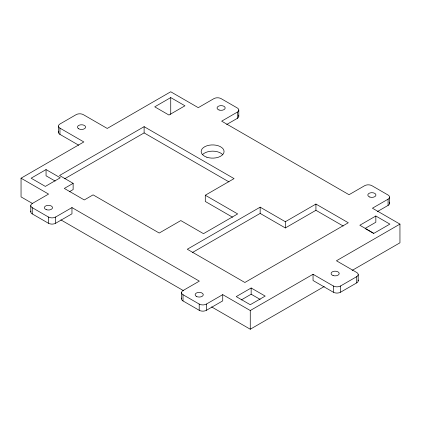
<?xml version="1.0" encoding="UTF-8"?>
<svg xmlns="http://www.w3.org/2000/svg" width="421" height="421" viewBox="0 0 421 421"><rect width="100%" height="100%" fill="white"/><g stroke="black" fill="none" stroke-linecap="round" stroke-linejoin="round"><path stroke-width="0.63" d="M32.428 203.459L21.05 196.891L21.05 178.194L83.842 141.945L59.956 128.152A5.089 2.936 0 0 1 59.956 124L76.143 114.649A5.089 2.936 0 0 1 83.342 114.649L107.229 128.442L170.737 91.773L198.265 107.665L213.921 98.63A5.089 2.936 0 0 1 221.114 98.63L237.307 107.976A5.089 2.936 0 0 1 237.307 112.133L237.307 118.364L226.687 124.495M46.057 169.574L31.128 178.194L45.336 186.403L60.271 177.778L46.057 169.574L46.057 175.804L55.156 181.056M170.737 97.588L154.728 106.834L168.942 115.038L184.951 105.797L170.737 97.588L170.737 114.354M232.555 217.21L205.285 201.464L205.285 195.228L234.071 178.609L144.114 126.674L59.55 175.494L73.133 183.335L73.133 189.566L69.276 191.797M64.66 178.778L144.114 132.904L228.945 181.883M73.133 183.335L64.318 188.424L84.279 199.949L93.094 194.86L159.222 233.039L180.814 220.578L203.485 233.666L237.665 213.926L205.285 195.228M21.05 178.194L48.578 194.086L32.249 203.517A5.089 2.936 0 0 0 32.249 207.669L48.436 217.02A5.089 2.936 0 0 0 55.635 217.02L71.965 207.59L199.344 281.133L183.014 290.564A5.089 2.936 0 0 0 183.014 294.716L183.014 300.947L199.207 310.298A5.089 2.936 0 0 0 206.406 310.298L222.735 300.868L222.735 294.637L206.406 304.067A5.089 2.936 0 0 1 199.207 304.067L183.014 294.716M237.307 112.133L221.656 121.169L349.035 194.713L364.686 185.677A5.089 2.936 0 0 1 371.885 185.677L388.078 195.023A5.089 2.936 0 0 1 388.078 199.18L388.078 205.411L377.453 211.542M30.928 211.068A5.089 2.936 0 0 0 32.249 213.905L48.436 223.251A5.089 2.936 0 0 0 55.635 223.251L71.965 213.826L71.965 207.59M260.157 207.174L187.292 249.243L244.864 282.486L348.314 222.756L315.929 204.059L285.343 221.72L260.157 207.174L260.157 213.41L192.413 252.521M260.157 213.41L285.343 227.95L315.929 210.295L343.199 226.035M388.078 199.18L372.422 208.216L399.95 224.109L399.95 242.806L352.14 270.408M251.158 287.99L236.228 296.61L250.263 304.715L265.193 296.089L251.158 287.99L251.158 294.221L241.207 299.968M375.842 216.005L359.829 225.251L373.864 233.35L389.872 224.109L375.842 216.005L375.842 222.235L365.349 228.293M222.735 294.637L250.263 310.53L313.05 274.276L333.343 285.991A5.089 2.936 0 0 0 340.536 285.991L356.729 276.644A5.089 2.936 0 0 0 356.729 272.487L336.442 260.773L399.95 224.109M211.584 306.898L250.263 329.227L324.254 286.506M313.05 274.276L313.05 280.512L333.343 292.221A5.089 2.936 0 0 0 340.536 292.221L356.729 282.875A5.089 2.936 0 0 0 358.045 280.039M365.139 228.524L373.569 233.392M58.635 131.547A5.089 2.936 0 0 0 59.956 134.383L78.722 145.219M251.158 294.221L260.141 299.405M60.861 219.878L183.714 290.806M389.567 197.102L389.567 203.332M358.218 274.566L358.218 280.796M356.729 276.644L356.729 282.875M340.536 285.991L340.536 292.221M333.343 285.991L333.343 292.221M315.929 204.059L315.929 210.295M285.343 221.72L285.343 227.95M250.263 310.53L250.263 329.227M238.796 110.055L238.796 116.285M206.406 304.067L206.406 310.298M199.207 304.067L199.207 310.298M181.525 292.637L181.525 298.873M144.114 126.674L144.114 132.904M59.956 128.152L59.956 134.383M58.461 126.074L58.461 132.31M55.635 217.02L55.635 223.251M48.436 217.02L48.436 223.251M32.249 207.669L32.249 213.905M30.754 205.595L30.754 211.826M389.178 202.206A5.089 2.936 0 0 1 388.078 205.411M238.412 115.165A5.089 2.936 0 0 1 237.307 118.364M183.014 300.947A5.089 2.936 0 0 1 181.698 298.11M202.701 154.449A11.451 6.61 0 0 1 222.535 154.449M196.328 296.379A4.073 2.352 0 0 0 203.138 295.326A4.073 2.352 0 0 0 198.154 292.448A4.073 2.352 0 0 0 196.328 296.379M46.405 209.705A4.073 2.352 0 0 0 52.509 207.669A4.073 2.352 0 0 0 46.405 205.637A4.073 2.352 0 0 0 46.405 209.705M369.849 197.06A4.073 2.352 0 0 0 375.953 195.023A4.073 2.352 0 0 0 369.849 192.986A4.073 2.352 0 0 0 369.849 197.06M219.078 110.013A4.073 2.352 0 0 0 225.188 107.976A4.073 2.352 0 0 0 219.078 105.945A4.073 2.352 0 0 0 219.078 110.013M78.664 128.779A4.073 2.352 0 0 0 85.474 127.721A4.073 2.352 0 0 0 80.49 124.842A4.073 2.352 0 0 0 78.664 128.779M333.106 275.56A4.073 2.352 0 0 0 339.21 273.529A4.073 2.352 0 0 0 333.106 271.492A4.073 2.352 0 0 0 333.106 275.56M206.895 157.249A11.451 6.61 0 0 0 224.067 151.523A11.451 6.61 0 0 0 206.895 145.798A11.451 6.61 0 0 0 206.895 157.249"/></g></svg>
